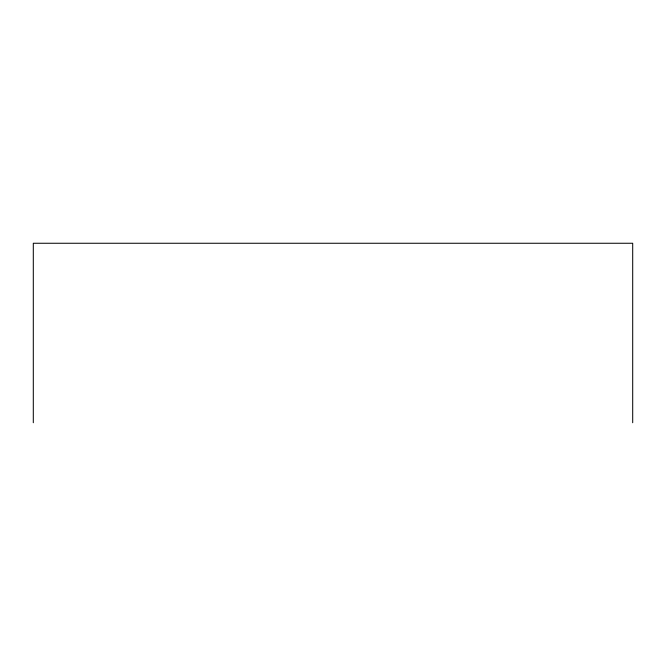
<?xml version="1.0" encoding="UTF-8"?>
<svg xmlns="http://www.w3.org/2000/svg" width="666" height="666" viewBox="0 0 666 666"><rect width="100%" height="100%" fill="white"/><g stroke="black" fill="none" stroke-linecap="round" stroke-linejoin="round"><path stroke-width="1" d="M632.7 422.744L632.7 243.256L33.3 243.256L33.3 422.744"/></g></svg>
